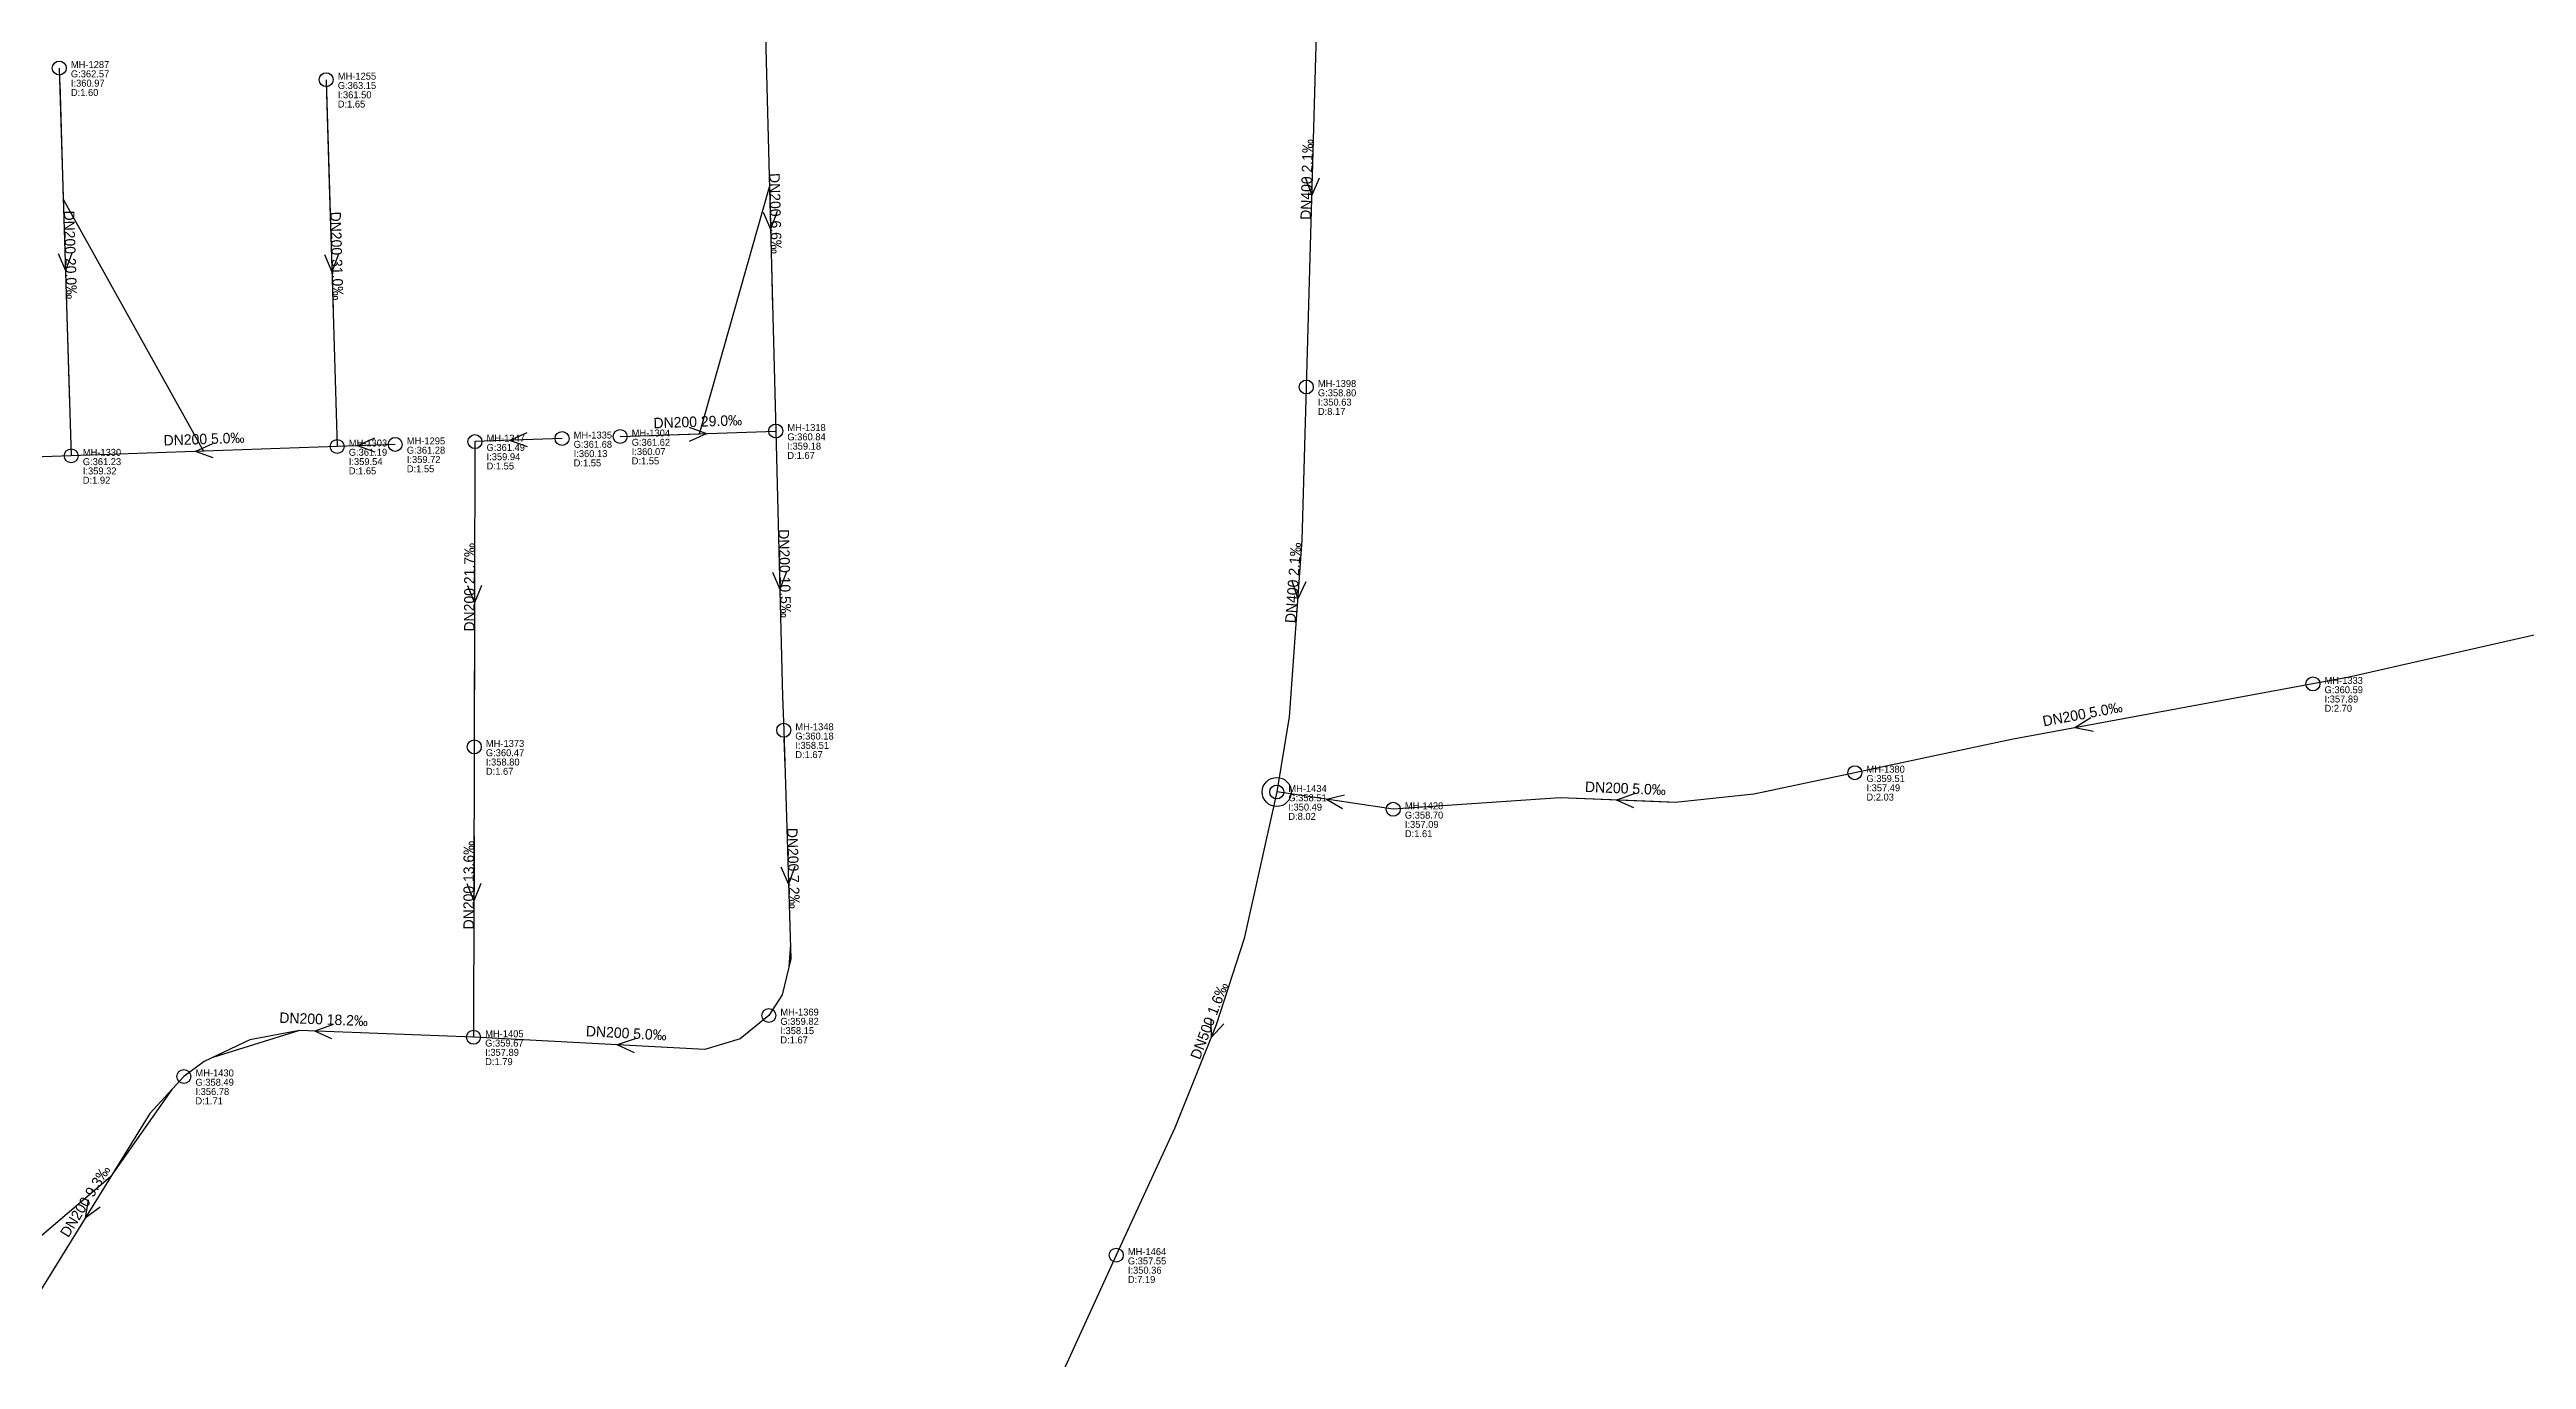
# Model space of a CAD drawing. Header units: metres. Extents: x 449913 to 451990, y 2566939 to 2570822.
# Drawn here: x 450754 to 451180.3, y 2568512.5 to 2568738.1 of the extents above; entities that cross this region are included whole.
import ezdxf
from ezdxf.enums import TextEntityAlignment as Align

# ---------------------------------------------------------------- set-up
doc = ezdxf.new("R2010")
doc.units = ezdxf.units.M
for name, color, linetype in [('SEW-DROP', 6, 'Continuous'), ('SEW-LABEL', 2, 'Continuous'), ('SEW-MH', 7, 'Continuous'), ('SEW-MH-LABEL', 8, 'Continuous'), ('SEW-PIPE-DN200', 3, 'Continuous'), ('SEW-PIPE-DN400', 6, 'Continuous'), ('SEW-PIPE-DN500', 1, 'Continuous'), ('SEW-RIDER', 8, 'Continuous')]:
    doc.layers.add(name, color=color, linetype=linetype)

msp = doc.modelspace()

# ---------------------------------------------------------------- linework, layer by layer
at = {"layer": 'SEW-DROP'}
msp.add_circle((450965.21, 2568610.23), 2.5, dxfattribs=at)
at = {"layer": 'SEW-LABEL'}
for p, q in [((450970.12, 2568716.03), (450971.23, 2568712.99)), ((450972.52, 2568715.96), (450971.23, 2568712.99)), ((450876.8, 2568710.11), (450878.08, 2568707.14)), ((450879.2, 2568710.17), (450878.08, 2568707.14)), ((450755.44, 2568702.97), (450756.73, 2568700.01)), ((450757.84, 2568703.05), (450756.73, 2568700.01)), ((450801.3, 2568702.78), (450802.59, 2568699.82)), ((450803.7, 2568702.85), (450802.59, 2568699.82)), ((450836.16, 2568672.09), (450833.21, 2568670.78)), ((450864.05, 2568673.07), (450867.09, 2568671.97)), ((450864.13, 2568670.67), (450867.09, 2568671.97)), ((450782.06, 2568670.18), (450779.1, 2568668.88)), ((450782.14, 2568667.78), (450779.1, 2568668.88)), ((450809.94, 2568671.16), (450806.98, 2568669.86)), ((450810.02, 2568668.76), (450806.98, 2568669.86)), ((450836.25, 2568669.69), (450833.21, 2568670.78)), ((450825.95, 2568645.78), (450827.14, 2568642.78)), ((450828.35, 2568645.78), (450827.14, 2568642.78)), ((450878.41, 2568648.1), (450879.69, 2568645.13)), ((450880.81, 2568648.16), (450879.69, 2568645.13)), ((450967.84, 2568646.58), (450968.82, 2568643.5)), ((450970.24, 2568646.41), (450968.82, 2568643.5)), ((451105.33, 2568623.02), (451102.6, 2568621.29)), ((451105.77, 2568620.66), (451102.6, 2568621.29)), ((450976.9, 2568609.71), (450973.76, 2568608.96)), ((450976.55, 2568607.33), (450973.76, 2568608.96)), ((451026.74, 2568609.91), (451023.7, 2568608.83)), ((451026.65, 2568607.51), (451023.7, 2568608.83)), ((450825.83, 2568594.49), (450827.03, 2568591.49)), ((450828.23, 2568594.49), (450827.03, 2568591.49)), ((450879.88, 2568597.34), (450881.18, 2568594.37)), ((450882.28, 2568597.41), (450881.18, 2568594.37)), ((450802.67, 2568570.14), (450799.63, 2568569.05)), ((450802.58, 2568567.74), (450799.63, 2568569.05)), ((450953.85, 2568571.15), (450953.91, 2568567.92)), ((450956.1, 2568570.3), (450953.91, 2568567.92)), ((450854.77, 2568567.73), (450851.71, 2568566.69)), ((450854.65, 2568565.33), (450851.71, 2568566.69)), ((450760.65, 2568539.99), (450760.09, 2568536.81)), ((450762.69, 2568538.73), (450760.09, 2568536.81))]:
    msp.add_line(p, q, dxfattribs=at)
at = {"layer": 'SEW-MH'}
for centre in [(450755.66, 2568734.9), (450801.6, 2568732.9), (450970.3, 2568679.97), (450813.48, 2568670.09), (450827.21, 2568670.57), (450842.2, 2568671.1), (450852.19, 2568671.45), (450878.98, 2568672.39), (450757.71, 2568668.12), (450803.49, 2568669.73), (451143.57, 2568628.84), (450880.35, 2568620.86), (450827.09, 2568617.99), (451064.72, 2568613.55), (450965.21, 2568610.23), (450985.27, 2568607.25), (450826.97, 2568567.99), (450877.78, 2568571.73), (450777.1, 2568561.24), (450937.59, 2568530.47)]:
    msp.add_circle(centre, 1.2, dxfattribs=at)
at = {"layer": 'SEW-PIPE-DN200'}
for points in [[(450877.1, 2568744.89), (450878.98, 2568672.39)], [(450755.66, 2568734.9), (450757.71, 2568668.12)], [(450801.6, 2568732.9), (450803.49, 2568669.73)], [(450852.19, 2568671.45), (450878.98, 2568672.39)], [(450878.98, 2568672.39), (450880.17, 2568626.7), (450880.35, 2568620.86)], [(450757.71, 2568668.12), (450698.44, 2568666.04)], [(450803.49, 2568669.73), (450757.71, 2568668.12)], [(450813.48, 2568670.09), (450803.49, 2568669.73)], [(450827.21, 2568670.57), (450827.09, 2568617.99)], [(450842.2, 2568671.1), (450827.21, 2568670.57)], [(451231.38, 2568648.56), (451149.79, 2568629.99), (451143.57, 2568628.84)], [(451143.57, 2568628.84), (451091.68, 2568619.28), (451064.72, 2568613.55)], [(450880.35, 2568620.86), (450881.58, 2568581.49), (450880.06, 2568575.32), (450877.78, 2568571.73)], [(450827.09, 2568617.99), (450826.97, 2568567.99)], [(451064.72, 2568613.55), (451047.33, 2568609.85), (451033.78, 2568608.43), (451014.02, 2568609.21), (450985.27, 2568607.25)], [(450985.27, 2568607.25), (450965.21, 2568610.23)], [(450826.97, 2568567.99), (450797.02, 2568569.15), (450788.47, 2568567.55), (450780.61, 2568563.83), (450777.1, 2568561.24), (450777.1, 2568561.24)], [(450877.78, 2568571.73), (450877.78, 2568571.73), (450872.84, 2568567.73), (450866.76, 2568565.9), (450826.97, 2568567.99)], [(450777.1, 2568561.24), (450771.22, 2568554.84), (450750.94, 2568521.98), (450745.3, 2568514.39)]]:
    msp.add_lwpolyline(points, dxfattribs=at)
at = {"layer": 'SEW-PIPE-DN400'}
for points in [[(450972.25, 2568749.02), (450970.3, 2568679.97)], [(450970.3, 2568679.97), (450969.55, 2568653.58), (450967.36, 2568623.15), (450965.21, 2568610.23)]]:
    msp.add_lwpolyline(points, dxfattribs=at)
at = {"layer": 'SEW-PIPE-DN500'}
for points in [[(450965.21, 2568610.23), (450959.6, 2568585.01), (450954.77, 2568570.14), (450947.66, 2568552.42), (450937.59, 2568530.47)], [(450937.59, 2568530.47), (450926.94, 2568507.24), (450905.41, 2568463.92), (450902.35, 2568458.68)]]:
    msp.add_lwpolyline(points, dxfattribs=at)
at = {"layer": 'SEW-RIDER'}
for points in [[(450755.73, 2568732.36), (450756.35, 2568712.33), (450780.51, 2568668.93)], [(450801.62, 2568732.47), (450802.2, 2568713.04), (450802.78, 2568693.28)], [(450852.19, 2568671.45), (450865.85, 2568671.93), (450877.89, 2568714.47)], [(450877.89, 2568714.47), (450877.94, 2568712.75), (450878.43, 2568693.75)], [(450756.8, 2568697.78), (450756.97, 2568692.2), (450757.43, 2568677.16)], [(450802.79, 2568693.02), (450802.79, 2568693.02)], [(450827.14, 2568640.95), (450827.13, 2568637.48), (450827.09, 2568618.1)], [(450880.39, 2568619.44), (450880.39, 2568619.44), (450880.54, 2568614.75)], [(451032.7, 2568608.47), (451030.04, 2568608.58), (451014.02, 2568609.21)], [(451050.67, 2568610.56), (451047.33, 2568609.85), (451047.33, 2568609.85)], [(450827.05, 2568602.7), (450827.01, 2568583.49)], [(450881.5, 2568583.98), (450881.23, 2568580.09)], [(450797.02, 2568569.15), (450782.08, 2568564.52)], [(450775.02, 2568558.97), (450764.5, 2568543.96), (450735.37, 2568519.14)]]:
    msp.add_lwpolyline(points, dxfattribs=at)

# ---------------------------------------------------------------- texts
at = {"layer": 'SEW-LABEL'}
for s, rotation, p in [('DN400 2.1‰', 88.376, (450971.28, 2568715.69)), ('DN200 6.6‰', -88.5146, (450878.04, 2568709.84)), ('DN200 20.0‰', -88.2345, (450756.68, 2568702.71)), ('DN200 31.0‰', -88.2936, (450802.54, 2568702.52)), ('DN200 5.0‰', 2.0165, (450780.6, 2568670.13)), ('DN200 29.0‰', 2.0167, (450865.59, 2568673.12)), ('DN200 10.5‰', -88.5143, (450879.65, 2568647.83)), ('DN200 21.7‰', 89.8682, (450827.15, 2568645.48)), ('DN400 2.1‰', 85.8861, (450968.93, 2568646.2)), ('DN200 5.0‰', 10.4387, (451104.07, 2568622.77)), ('DN200 5.0‰', 357.7137, (451025.19, 2568609.97)), ('DN200 7.2‰', -88.2113, (450881.13, 2568597.07)), ('DN200 13.6‰', 89.8682, (450827.03, 2568594.19)), ('DN500 1.6‰', 69.21, (450954.44, 2568570.52)), ('DN200 18.2‰', 357.7785, (450801.13, 2568570.19)), ('DN200 5.0‰', 356.9886, (450853.21, 2568567.81)), ('DN200 9.3‰', 58.3168, (450760.88, 2568539.29))]:
    msp.add_text(s, height=1.8, rotation=rotation, dxfattribs=at).set_placement(p, align=Align.CENTER)
at = {"layer": 'SEW-MH-LABEL'}
for s, p in [('MH-1287', (450757.66, 2568734.9)), ('G:362.57', (450757.66, 2568733.3)), ('D:1.60', (450757.66, 2568730.1)), ('I:360.97', (450757.66, 2568731.7)), ('G:363.15', (450803.6, 2568731.3)), ('MH-1255', (450803.6, 2568732.9)), ('I:361.50', (450803.6, 2568729.7)), ('D:1.65', (450803.6, 2568728.1)), ('MH-1398', (450972.3, 2568679.97)), ('G:358.80', (450972.3, 2568678.37)), ('D:8.17', (450972.3, 2568675.17)), ('I:350.63', (450972.3, 2568676.77)), ('MH-1295', (450815.48, 2568670.09)), ('MH-1347', (450829.21, 2568670.57)), ('MH-1335', (450844.2, 2568671.1)), ('MH-1304', (450854.19, 2568671.45)), ('G:360.84', (450880.98, 2568670.79)), ('MH-1318', (450880.98, 2568672.39)), ('G:361.23', (450759.71, 2568666.52)), ('MH-1330', (450759.71, 2568668.12)), ('G:361.19', (450805.49, 2568668.13)), ('MH-1303', (450805.49, 2568669.73)), ('I:359.54', (450805.49, 2568666.53)), ('G:361.28', (450815.48, 2568668.49)), ('I:359.72', (450815.48, 2568666.89)), ('G:361.49', (450829.21, 2568668.97)), ('D:1.55', (450829.21, 2568665.77)), ('I:359.94', (450829.21, 2568667.37)), ('G:361.68', (450844.2, 2568669.5)), ('D:1.55', (450844.2, 2568666.3)), ('I:360.13', (450844.2, 2568667.9)), ('G:361.62', (450854.19, 2568669.85)), ('D:1.55', (450854.19, 2568666.65)), ('I:360.07', (450854.19, 2568668.25)), ('D:1.67', (450880.98, 2568667.59)), ('I:359.18', (450880.98, 2568669.19)), ('D:1.92', (450759.71, 2568663.32)), ('I:359.32', (450759.71, 2568664.92)), ('D:1.65', (450805.49, 2568664.93)), ('D:1.55', (450815.48, 2568665.29)), ('MH-1333', (451145.57, 2568628.84)), ('G:360.59', (451145.57, 2568627.24)), ('D:2.70', (451145.57, 2568624.04)), ('I:357.89', (451145.57, 2568625.64)), ('G:360.18', (450882.35, 2568619.26)), ('MH-1348', (450882.35, 2568620.86)), ('G:360.47', (450829.09, 2568616.39)), ('MH-1373', (450829.09, 2568617.99)), ('I:358.80', (450829.09, 2568614.79)), ('D:1.67', (450882.35, 2568616.06)), ('I:358.51', (450882.35, 2568617.66)), ('D:1.67', (450829.09, 2568613.19)), ('G:359.51', (451066.72, 2568611.95)), ('MH-1380', (451066.72, 2568613.55)), ('I:357.49', (451066.72, 2568610.35)), ('G:358.51', (450967.21, 2568608.63)), ('MH-1434', (450967.21, 2568610.23)), ('I:350.49', (450967.21, 2568607.03)), ('MH-1428', (450987.27, 2568607.25)), ('D:2.03', (451066.72, 2568608.75)), ('D:8.02', (450967.21, 2568605.43)), ('G:358.70', (450987.27, 2568605.65)), ('D:1.61', (450987.27, 2568602.45)), ('I:357.09', (450987.27, 2568604.05)), ('MH-1405', (450828.97, 2568567.99)), ('G:359.82', (450879.78, 2568570.13)), ('MH-1369', (450879.78, 2568571.73)), ('I:358.15', (450879.78, 2568568.53)), ('G:359.67', (450828.97, 2568566.39)), ('I:357.89', (450828.97, 2568564.79)), ('D:1.67', (450879.78, 2568566.93)), ('G:358.49', (450779.1, 2568559.64)), ('MH-1430', (450779.1, 2568561.24)), ('D:1.79', (450828.97, 2568563.19)), ('D:1.71', (450779.1, 2568556.44)), ('I:356.78', (450779.1, 2568558.04)), ('MH-1464', (450939.59, 2568530.47)), ('G:357.55', (450939.59, 2568528.87)), ('D:7.19', (450939.59, 2568525.67)), ('I:350.36', (450939.59, 2568527.27))]:
    msp.add_text(s, height=1.2, dxfattribs=at).set_placement(p)

doc.saveas('drawing.dxf')
